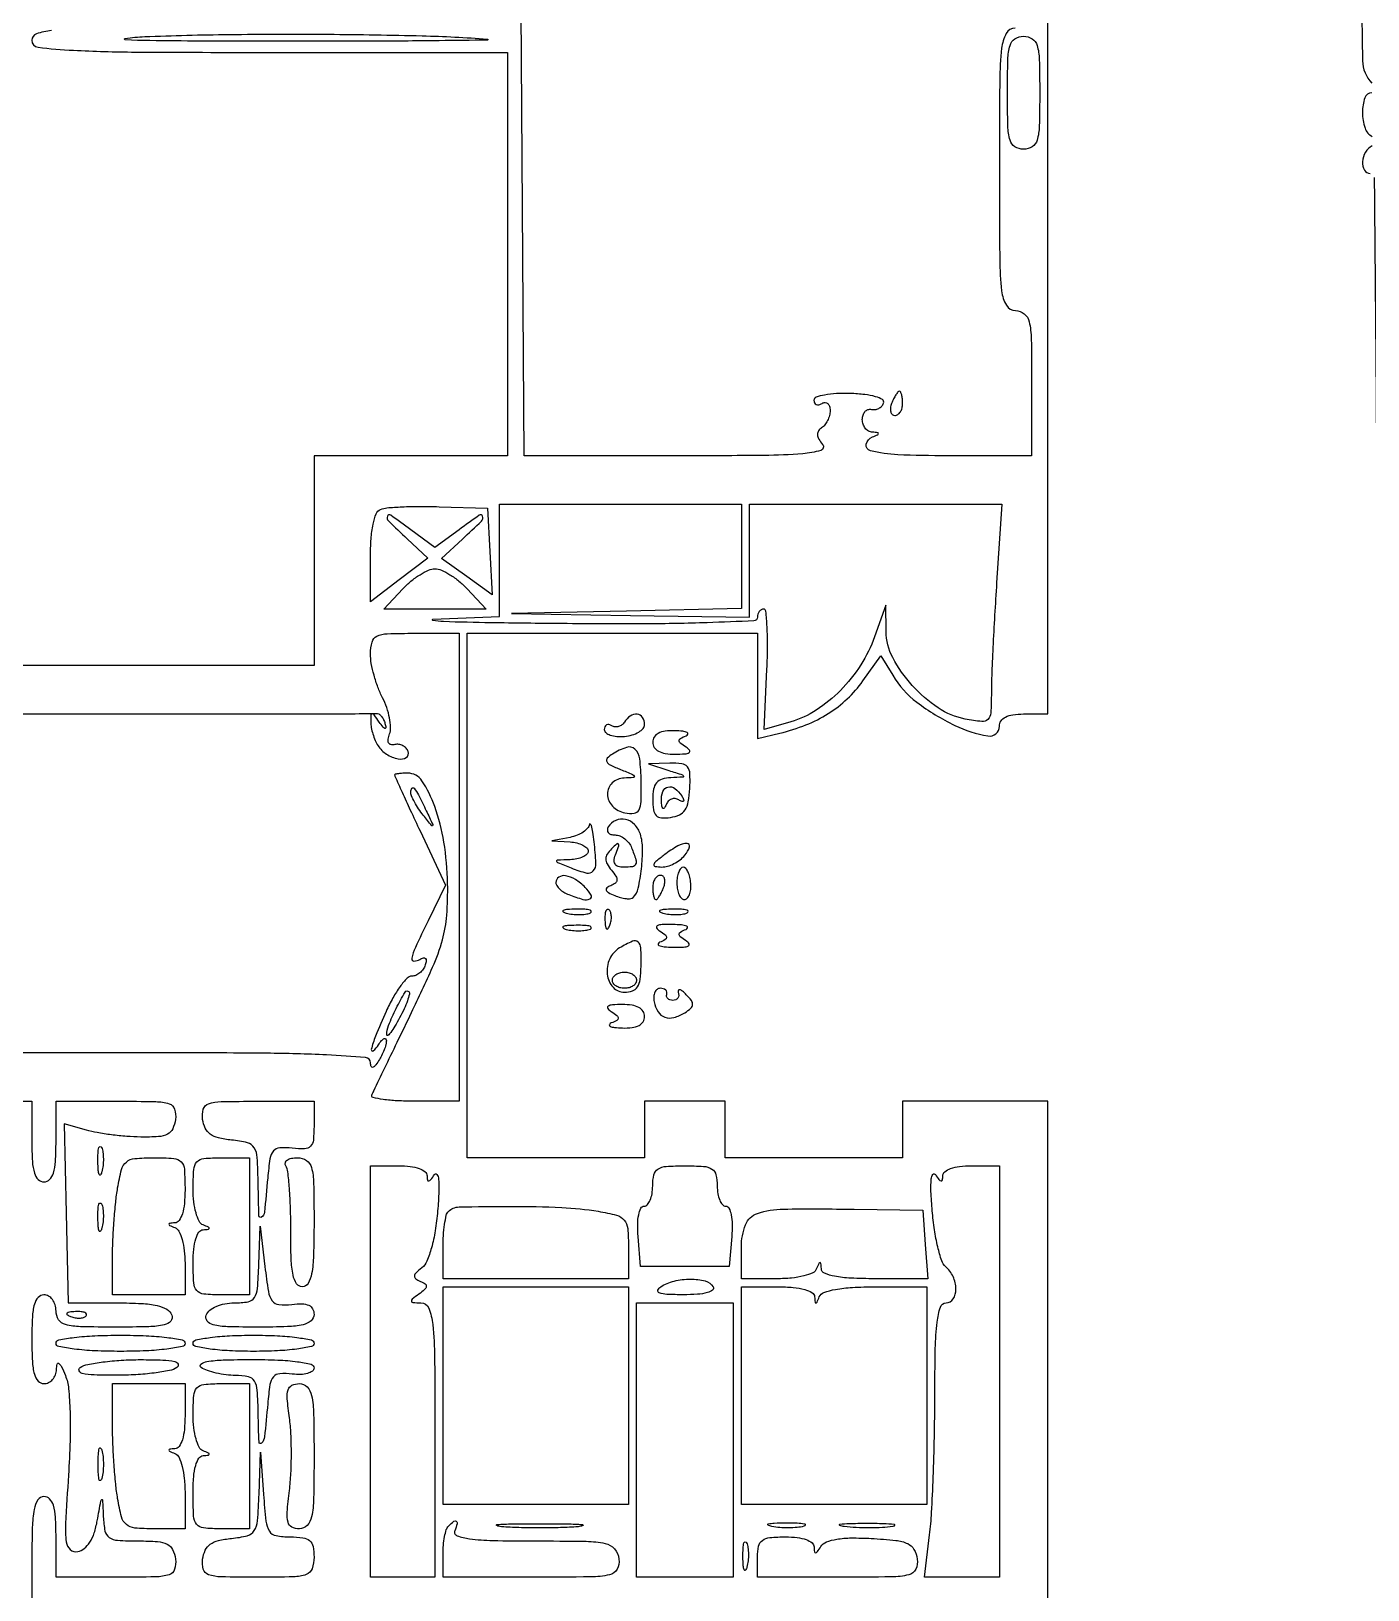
# Model space of a CAD drawing. Extents: x 23 to 255, y 40 to 184.
# Drawn here: x 186.54 to 200.56, y 120.51 to 136.85 of the extents above; entities that cross this region are included whole.
import ezdxf

# ---------------------------------------------------------------- set-up
doc = ezdxf.new("R2010")
doc.units = 0
doc.header["$MEASUREMENT"] = 0

msp = doc.modelspace()

# ---------------------------------------------------------------- linework, layer by layer
for points in [[(207.919475, 175.632891, 0.000007), (191.762556, 175.634099, 0.00002), (173.0434, 175.634494, 0.000013), (151.49745, 175.633531), (95.9364, 175.6296)], [(197.2026, 120.132), (197.2026, 122.8815), (197.2026, 125.631), (196.4412, 125.631), (195.6798, 125.631), (195.6798, 125.3349), (195.6798, 125.0388), (194.7492, 125.0388), (193.8186, 125.0388), (193.8186, 125.3349), (193.8186, 125.631), (193.3956, 125.631), (192.9726, 125.631), (192.9726, 125.3349), (192.9726, 125.0388), (192.042, 125.0388), (191.1114, 125.0388), (191.1114, 127.7883), (191.1114, 130.5378), (192.6342, 130.5378), (194.157, 130.5378), (194.157, 129.986288), (194.157, 129.434776), (194.38965, 129.490561, 0.035154), (194.664998, 129.577433, 0.046158), (194.900124, 129.696321, 0.049053), (195.098076, 129.849452, 0.048932), (195.262588, 130.038328), (195.450915, 130.30281), (195.575232, 130.097924, 0.093608), (195.829258, 129.815239, 0.051703), (196.226797, 129.572183, 0.068796), (196.574293, 129.461608, 0.465141), (196.695, 129.563288, -0.148329), (196.711961, 129.619204, -0.128973), (196.757919, 129.659941, -0.083958), (196.836222, 129.684265, -0.033429), (196.9488, 129.6918), (197.2026, 129.6918), (197.2026, 134.8101), (197.2026, 139.9284)], [(196.860254, 136.8828, 0.27553), (196.767023, 136.827204, 0.096347), (196.718511, 136.672168, 0.025921), (196.698499, 136.33526, 0.001875), (196.695, 135.4023, 0.001825), (196.69844, 134.460029, 0.026629), (196.718567, 134.128013, 0.103099), (196.768493, 133.976984, 0.267644), (196.8642, 133.9218, -0.17273), (196.955957, 133.889127, -0.168559), (197.00755, 133.805475, -0.050222), (197.029249, 133.622922, -0.004487), (197.0334, 133.1604), (197.0334, 132.399), (196.1451, 132.399, -0.010456), (195.629465, 132.409785, -0.051475), (195.341947, 132.451677, -0.397388), (195.298865, 132.519374, -0.254679), (195.36255, 132.596771, 0.009076), (195.41837, 132.620482, 0.295955), (195.426, 132.632244, 0.382689), (195.417827, 132.641358, 0.011437), (195.36255, 132.646121, -0.116386), (195.322197, 132.658374, -0.093931), (195.287864, 132.688115, -0.086824), (195.264785, 132.730723, -0.080979), (195.2568, 132.7797, -0.075862), (195.263957, 132.826598, -0.107903), (195.284758, 132.86311, -0.128684), (195.315747, 132.883503, -0.13703), (195.351975, 132.88545, 0.091167), (195.390805, 132.884019, 0.084012), (195.428826, 132.896308, 0.085319), (195.460206, 132.920187, 0.098481), (195.479947, 132.952115, 0.362099), (195.467287, 132.988201, 0.064789), (195.396663, 133.018828, 0.042191), (195.282147, 133.041499, 0.01963), (195.130972, 133.052382, 0.020752), (194.984636, 133.051081, 0.033801), (194.861345, 133.036469, 0.037339), (194.7719, 133.012658, 0.319218), (194.7492, 132.980725, 0.118801), (194.755912, 132.952875, 0.186624), (194.774051, 132.936681, 0.153476), (194.801448, 132.935166, 0.076203), (194.8338, 132.9489, -0.131946), (194.86594, 132.958533, -0.190139), (194.893549, 132.94855, -0.14379), (194.912171, 132.919005, -0.069308), (194.9184, 132.874286, -0.062286), (194.911821, 132.821678, -0.051369), (194.892342, 132.768558, -0.053329), (194.863652, 132.722865, -0.087721), (194.829692, 132.692561, 0.110253), (194.796981, 132.660639, 0.160707), (194.786735, 132.622011, 0.115588), (194.800704, 132.575121, 0.043282), (194.840051, 132.518368, -0.538774), (194.820876, 132.455411, -0.052111), (194.631422, 132.420416, -0.01755), (194.225155, 132.402759, -0.002084), (193.323128, 132.399), (191.707138, 132.399), (191.684219, 136.036826), (191.6613, 139.674652)], [(200.60775, 139.20225, 0.287201), (200.506113, 139.045352, 0.003503), (200.495433, 137.784186, 0.004367), (200.504472, 136.541331, 0.194755), (200.60352, 136.30752, -0.018208)], [(186.750203, 136.859246, 0.055667), (186.590514, 136.822796, 0.318996), (186.543, 136.7559, 0.380404), (186.608334, 136.682453, 0.0165), (186.9801, 136.651225, 0.011301), (187.627829, 136.632952, 0.001401), (189.0387, 136.629), (191.5344, 136.629), (191.5344, 134.514), (191.5344, 132.399), (190.5192, 132.399), (189.504, 132.399), (189.504, 131.2992), (189.504, 130.1994), (186.9237, 130.1994), (184.3434, 130.1994)], [(200.628218, 135.318748, -0.000133), (200.649874, 132.790275, -0.00153), (200.666316, 129.651417, -0.000544), (200.6712, 125.1657)], [(200.60352, 136.206, 0.320323), (200.529116, 136.152883, 0.085216), (200.504408, 136.000546, 0.075528), (200.531186, 135.834611, 0.208807), (200.60775, 135.74775, -0.029131)], [(200.60775, 135.64905, 0.151536), (200.536243, 135.584096, 0.115399), (200.504509, 135.482527, 0.151336), (200.524617, 135.395615, 0.266838), (200.5866, 135.36, -0.411629)], [(185.3586, 129.6918), (187.7274, 129.6918, 0.000251), (188.639922, 129.692257, 0.000402), (189.418382, 129.693664, 0.000063), (190.108659, 129.695553, 0.02506), (190.157535, 129.698145, -0.165935), (190.1832, 129.692249, -0.076484), (190.209579, 129.669698, -0.063153), (190.23267, 129.634809, -0.049907), (190.248576, 129.592395, -0.030734), (190.257336, 129.548642, -0.529769), (190.248222, 129.540443, -0.168494), (190.228655, 129.55314, -0.011445), (190.188536, 129.6072, 0.007912), (190.134071, 129.681686, 0.235093), (190.113748, 129.6918, 0.397059), (190.100928, 129.679713, 0.014732), (190.098791, 129.6072, 0.047862), (190.104294, 129.549847, 0.027063), (190.121274, 129.482049, 0.026795), (190.146012, 129.414927, 0.039404), (190.17533, 129.359354, 0.110484), (190.264112, 129.270375, 0.093107), (190.387915, 129.220819, 0.189503), (190.471335, 129.235955, 0.356607), (190.492264, 129.296733, 0.097855), (190.470313, 129.332654, 0.086458), (190.43547, 129.359399, 0.085521), (190.393271, 129.372989, 0.092762), (190.350196, 129.37109, -0.109863), (190.310384, 129.370684, -0.232457), (190.286709, 129.389266, -0.156129), (190.281467, 129.426792, -0.048901), (190.296722, 129.482199, 0.102443), (190.308027, 129.551265, 0.037761), (190.296403, 129.649796, 0.035487), (190.266988, 129.758679, 0.035628), (190.222501, 129.862158, -0.030295), (190.17413, 129.971448, -0.022031), (190.133301, 130.098014, -0.022385), (190.105158, 130.221984, -0.044648), (190.0962, 130.322099, -0.064467), (190.112281, 130.446307, -0.22341), (190.162974, 130.506845, -0.10032), (190.272049, 130.532858, -0.008536), (190.5615, 130.5378), (191.0268, 130.5378), (191.0268, 128.0844), (191.0268, 125.631), (190.55445, 125.631, -0.012699), (190.37526, 125.635552, -0.022929), (190.229137, 125.649718, -0.021686), (190.122764, 125.669719, -0.470236), (190.1103, 125.694721, -0.007883), (190.13182, 125.741347, -0.000158), (190.244604, 125.975731, -0.000375), (190.376642, 126.249378, -0.000252), (190.527906, 126.561871, 0.008221), (190.74787, 127.035385, 0.036571), (190.851611, 127.323765, 0.049395), (190.896716, 127.581115, 0.023992), (190.905678, 127.9152, 0.034138), (190.866942, 128.347311, 0.047458), (190.769931, 128.723316, 0.057719), (190.636746, 128.990348, 0.253434), (190.487108, 129.0714, 0.01281), (190.434543, 129.070053, 0.021085), (190.390276, 129.065906, 0.016467), (190.356027, 129.06008, 0.356375), (190.35, 129.052698, 0.106408), (190.353041, 129.038573, 0.00034), (190.428176, 128.872431, 0.001892), (190.51411, 128.684651, 0.001181), (190.616133, 128.465284), (190.882265, 127.896572), (190.700733, 127.522923, 0.00449), (190.567064, 127.241388, 0.056303), (190.529845, 127.129752, 0.472688), (190.552709, 127.101116, 0.142821), (190.614775, 127.118283, -0.06412), (190.651569, 127.134958, -0.282351), (190.673647, 127.129251, -0.229021), (190.681621, 127.104964, -0.047207), (190.671175, 127.059826, -0.072897), (190.648509, 127.014902, -0.066717), (190.613314, 126.976823, -0.07037), (190.571434, 126.95109, -0.102982), (190.529212, 126.9423, 0.208122), (190.479576, 126.920704, 0.030454), (190.408116, 126.833968, 0.030158), (190.33205, 126.714758, 0.021678), (190.261312, 126.573511, 0.007263), (190.150024, 126.314936, 0.041522), (190.104629, 126.172684, 0.715737), (190.124686, 126.160269, 0.077385), (190.1808, 126.2232, -0.027796), (190.212471, 126.2667, -0.102785), (190.238719, 126.287972, -0.335455), (190.255047, 126.28515, -0.190341), (190.262809, 126.2655, -0.067616), (190.257208, 126.224271, -0.024967), (190.238719, 126.168474, -0.024204), (190.21219, 126.108796, -0.026766), (190.1808, 126.054, -0.021149), (190.143556, 126.001391, -0.167501), (190.118969, 125.985262, -0.405416), (190.103135, 125.994364, -0.066727), (190.097495, 126.03285, 0.386881), (190.044395, 126.089787, 0.008488), (189.635143, 126.116421, 0.009963), (189.006967, 126.134069, 0.00204), (187.8966, 126.1386), (185.697, 126.1386)], [(186.2046, 125.631), (186.543, 125.631), (186.543, 125.208, 0.014068), (186.548858, 124.999843, 0.058865), (186.570495, 124.87665, 0.122766), (186.610087, 124.809962, 0.200296), (186.6699, 124.785, 0.200296), (186.729713, 124.809962, 0.122766), (186.769305, 124.87665, 0.058865), (186.790942, 124.999843, 0.014068), (186.7968, 125.208), (186.7968, 125.631), (187.437184, 125.631, -0.004764), (187.844025, 125.627124, -0.070583), (187.984498, 125.604456, -0.245034), (188.041528, 125.547867, -0.112916), (188.050534, 125.44065, -0.073677), (188.021039, 125.341144, -0.168117), (187.967314, 125.285559, -0.102779), (187.871098, 125.259503, -0.018634), (187.6851, 125.255342, -0.015899), (187.538583, 125.262189, -0.011949), (187.378046, 125.278684, -0.012112), (187.22765, 125.301493, -0.027035), (187.11501, 125.327723), (186.883319, 125.395061), (186.90351, 124.456404), (186.9237, 123.517747), (187.443399, 123.516874, -0.012485), (187.695255, 123.51016, -0.042401), (187.857873, 123.487845, -0.071836), (187.959903, 123.448911, -0.175885), (188.011794, 123.3891, -0.276541), (188.000796, 123.326235, -0.162339), (187.933028, 123.285968, -0.047278), (187.771608, 123.266539, -0.006325), (187.428645, 123.2622, -0.005947), (187.052385, 123.266676, -0.059535), (186.896931, 123.289014, -0.180586), (186.824643, 123.340508, -0.149731), (186.7968, 123.4314, 0.072314), (186.787336, 123.496492, 0.08892), (186.759788, 123.55125, 0.10214), (186.718609, 123.587639, 0.130775), (186.6699, 123.6006, 0.211442), (186.609365, 123.573803, 0.118311), (186.569918, 123.5019, 0.054498), (186.548636, 123.367775, 0.01212), (186.543, 123.1353, 0.01212), (186.548636, 122.902825, 0.054498), (186.569918, 122.7687, 0.118311), (186.609365, 122.696797, 0.211442), (186.6699, 122.67, 0.114614), (186.718727, 122.681342, 0.096598), (186.761098, 122.71349, 0.089993), (186.790514, 122.761507, 0.083676), (186.802162, 122.81805, -0.045459), (186.809412, 122.874796, -0.531275), (186.826764, 122.88165, -0.134725), (186.852403, 122.851361, -0.010806), (186.894801, 122.7546, -0.074408), (186.928385, 122.619022, -0.015767), (186.943693, 122.375371, -0.014844), (186.944162, 122.068705, -0.009374), (186.92738, 121.711207, 0.003468), (186.897504, 121.203003, 0.043254), (186.904188, 121.010299, 0.182378), (186.946026, 120.930311, 0.233376), (187.025092, 120.908468, 0.124472), (187.093568, 120.940427, 0.081014), (187.151729, 121.006104, 0.062425), (187.197735, 121.10423, 0.034589), (187.229813, 121.23276, -0.00077), (187.266808, 121.439621, -0.206369), (187.276597, 121.454384, -0.579393), (187.285059, 121.450064, -0.001274), (187.293154, 121.2741, 0.036466), (187.310678, 121.124128, 0.197824), (187.354626, 121.057023, 0.136432), (187.443415, 121.026693, 0.014498), (187.663841, 121.0203, -0.01691), (187.863004, 121.013562, -0.097758), (187.964203, 120.986367, -0.167524), (188.020096, 120.930025, -0.077243), (188.050534, 120.82995, -0.112916), (188.041528, 120.722733, -0.245034), (187.984498, 120.666144, -0.070583), (187.844025, 120.643476, -0.004764), (187.437184, 120.6396), (186.7968, 120.6396), (186.7968, 121.0626, 0.014068), (186.790942, 121.270757, 0.058865), (186.769305, 121.39395, 0.122766), (186.729713, 121.460638, 0.200296), (186.6699, 121.4856, 0.258593), (186.60671, 121.450577, 0.093584), (186.568116, 121.35165, 0.039364), (186.54796, 121.1634, 0.006994), (186.543, 120.8088), (186.543, 120.132)]]:
    msp.add_lwpolyline(points, format="xyb")
for points in [[(191.3229, 136.768915, -0.953599), (191.322617, 136.758972, -0.002126), (190.816358, 136.751492, -0.001949), (190.074355, 136.746577, -0.000939), (189.1233, 136.745769, -0.00102), (188.041838, 136.749087, -0.007436), (187.523187, 136.759451, -0.915743), (187.522319, 136.7758, -0.025168), (187.7274, 136.794438, -0.007317), (188.612278, 136.817163, -0.004535), (189.651857, 136.819212, -0.004443), (190.638796, 136.803435, -0.012773)], [(197.118, 136.206, -0.006583), (197.113393, 135.856108, -0.063075), (197.090807, 135.708975, -0.183695), (197.039374, 135.64013, -0.142406), (196.9488, 135.6138, -0.142406), (196.858226, 135.64013, -0.183695), (196.806793, 135.708975, -0.063075), (196.784207, 135.856108, -0.006583), (196.7796, 136.206, -0.006583), (196.784207, 136.555892, -0.063075), (196.806793, 136.703025, -0.183695), (196.858226, 136.77187, -0.142406), (196.9488, 136.7982, -0.142406), (197.039374, 136.77187, -0.183695), (197.090807, 136.703025, -0.063075), (197.113393, 136.555892, -0.006583)], [(195.564606, 132.9489, 0.055937), (195.551958, 132.900309, 0.100118), (195.554286, 132.859277, 0.147206), (195.570734, 132.832362, 0.184534), (195.597855, 132.822, 0.152681), (195.629107, 132.831771, 0.098158), (195.655729, 132.859277, 0.08088), (195.673689, 132.900379, 0.062722), (195.6798, 132.9489, 0.024748), (195.677391, 132.99753, 0.039339), (195.670033, 133.038523, 0.046727), (195.659405, 133.067671, 0.289661), (195.646551, 133.0758, 0.222225), (195.630789, 133.06843, 0.030693), (195.608765, 133.038523, 0.030395), (195.585682, 132.997508, 0.02136)], [(191.348788, 131.395816), (191.374676, 130.942531), (191.108178, 131.132294), (190.84168, 131.322058), (191.06114, 131.525553, 0.005742), (191.26028, 131.714505, 0.291639), (191.272114, 131.764455, 0.497274), (191.237459, 131.775668, 0.006666), (191.0268, 131.624223), (190.773, 131.436581), (190.5192, 131.624223, 0.006615), (190.309076, 131.775317, 0.486898), (190.273851, 131.764573, 0.300733), (190.284595, 131.715545, 0.005785), (190.482089, 131.528122), (190.698777, 131.327197), (190.397489, 131.097393), (190.0962, 130.867589), (190.0962, 131.330145, -0.01708), (190.102946, 131.527574, -0.034337), (190.12422, 131.68193, -0.042886), (190.157017, 131.791304, -0.201515), (190.20195, 131.837204, -0.079086), (190.269582, 131.85379, -0.009178), (190.425743, 131.863845, -0.01085), (190.61319, 131.868391, -0.008664), (190.8153, 131.865404), (191.3229, 131.8491)], [(193.9878, 131.343823), (193.9878, 130.796246), (192.78225, 130.770257), (191.5767, 130.744268), (192.82455, 130.725634), (194.0724, 130.707), (194.0724, 131.2992), (194.0724, 131.8914), (195.39646, 131.8914), (196.720519, 131.8914), (196.665897, 131.06655, 0.002289), (196.644955, 130.726712, 0.002309), (196.627192, 130.387701, 0.00225), (196.614412, 130.092253, 0.009349), (196.610838, 129.913875, -0.012973), (196.605077, 129.702753, -0.185214), (196.574945, 129.63519, -0.22711), (196.510414, 129.612481, -0.020232), (196.33545, 129.638697, -0.100987), (196.053201, 129.754875, -0.061411), (195.77964, 129.992128, -0.062313), (195.576818, 130.282802, -0.118377), (195.506887, 130.557708), (195.503173, 130.8339), (195.384951, 130.502091, -0.056883), (195.239566, 130.205615, -0.051986), (195.027287, 129.939556, -0.053927), (194.774158, 129.73245, -0.074809), (194.507951, 129.610799), (194.228514, 129.530658), (194.256207, 130.161326, 0.009422), (194.262263, 130.40313, 0.015714), (194.257127, 130.606677, 0.009537), (194.244753, 130.769764, 0.387604), (194.22045, 130.791797, 0.132205), (194.196253, 130.785205, 0.100217), (194.175638, 130.766807, 0.08761), (194.16177, 130.739341, 0.07334), (194.157, 130.707, -0.401212), (194.119467, 130.667755, -0.002941), (193.627267, 130.648691, -0.007444), (192.990298, 130.637259, -0.002863), (192.10545, 130.63962, -0.001516), (191.359704, 130.648141, -0.004827), (190.861566, 130.660154, -0.040397), (190.750886, 130.672884, -0.888418), (190.75185, 130.685341), (191.4498, 130.713843), (191.4498, 131.302621), (191.4498, 131.8914), (192.7188, 131.8914), (193.9878, 131.8914)], [(191.1114, 131.0031), (191.310094, 130.7916), (190.773, 130.7916), (190.235906, 130.7916), (190.4346, 131.0031, -0.031753), (190.52094, 131.084039, -0.032771), (190.615966, 131.152472, -0.034688), (190.705733, 131.200266, -0.105363), (190.773, 131.2146, -0.105363), (190.840267, 131.200266, -0.034688), (190.930034, 131.152472, -0.032771), (191.02506, 131.084039, -0.031753)], [(192.760247, 129.60582, -0.090427), (192.733975, 129.576694, -0.095498), (192.699584, 129.559394, -0.099685), (192.662473, 129.556533, -0.108373), (192.628354, 129.568513, 0.089408), (192.598288, 129.580356, 0.168202), (192.572734, 129.576849, 0.177084), (192.555689, 129.558573, 0.100348), (192.5496, 129.52854, 0.230833), (192.565479, 129.495979, 0.084925), (192.611728, 129.471077, 0.061978), (192.6801, 129.457169, 0.039884), (192.7611, 129.4574, 0.048649), (192.842028, 129.472109, 0.065117), (192.910472, 129.501619, 0.081408), (192.956777, 129.540587, 0.179068), (192.9726, 129.583352, 0.150608), (192.95046, 129.655187, 0.220326), (192.894564, 129.688627, 0.177114), (192.822297, 129.670545, 0.105754)], [(193.0572, 129.3957, 0.145727), (193.073231, 129.341865, 0.124872), (193.116909, 129.301701, 0.086259), (193.189534, 129.277396, 0.039127), (193.28985, 129.270095, 0.014747), (193.395512, 129.273801, 0.12574), (193.44023, 129.288359, 0.448279), (193.444053, 129.311595, 0.081754), (193.407177, 129.344455, -0.022213), (193.347056, 129.386398, -0.233412), (193.334155, 129.412529, -0.275386), (193.347968, 129.435708, -0.029355), (193.407177, 129.46338, 0.186331), (193.426305, 129.48109, 0.424319), (193.420283, 129.497732, 0.079776), (193.372745, 129.510471, 0.018478), (193.28985, 129.515921, 0.037787), (193.188277, 129.51116, 0.088877), (193.116012, 129.488832, 0.131519), (193.07305, 129.449723, 0.143668)], [(192.636237, 129.271849, 0.058547), (192.581384, 129.227415, 0.323885), (192.576155, 129.191993, 0.162013), (192.612234, 129.157033, 0.017192), (192.720837, 129.109307, -0.004268), (192.845521, 129.058316, -0.196867), (192.864656, 129.039178, -0.513255), (192.856144, 129.025352, -0.009856), (192.758079, 129.020362, 0.181012), (192.632828, 128.968984, 0.213754), (192.583095, 128.852075, 0.188841), (192.635496, 128.725407, 0.155326), (192.765005, 128.655148, 0.074599), (192.862723, 128.651241, 0.250896), (192.9138, 128.686229, 0.113229), (192.936303, 128.773251, 0.011616), (192.937227, 128.987131, 0.025164), (192.920987, 129.221328, 0.175165), (192.870188, 129.322243, 0.277439), (192.782532, 129.341509, 0.059815)], [(193.2264, 129.0996, -0.001977), (193.36903, 129.053299, -0.25058), (193.381545, 129.040182, -0.47836), (193.37414, 129.029843, -0.003158), (193.24755, 129.023433, 0.060581), (193.155059, 129.008005, 0.147076), (193.09769, 128.970553, 0.131557), (193.066692, 128.904498, 0.044318), (193.0572, 128.797616, 0.035855), (193.065213, 128.686019, 0.160365), (193.094019, 128.628079, 0.185025), (193.148808, 128.603251, 0.050625), (193.245281, 128.607266, 0.073759), (193.338044, 128.634949, 0.137073), (193.397153, 128.685724, 0.103728), (193.431271, 128.770672, 0.031529), (193.446881, 128.90925, 0.022292), (193.447598, 129.066704, 0.157673), (193.421511, 129.137556, 0.199416), (193.362344, 129.170773, 0.038954), (193.23765, 129.175767), (193.0149, 129.167334)], [(190.681608, 128.6766, -0.001053), (190.749266, 128.533761, -0.260205), (190.748324, 128.520109, -0.508695), (190.739169, 128.519636, -0.001461), (190.650767, 128.62932, -0.022242), (190.600408, 128.698248, -0.024166), (190.557848, 128.769543, -0.024594), (190.527609, 128.833662, -0.098188), (190.5192, 128.87607, -0.161007), (190.53149, 128.913246, -0.489146), (190.554155, 128.913754, -0.053694), (190.599097, 128.844563, -0.006075)], [(193.361379, 128.832729, -0.029814), (193.381445, 128.795464, -0.270968), (193.379764, 128.777804, -0.349636), (193.3649, 128.773626, -0.038736), (193.331297, 128.790956, 0.110583), (193.293502, 128.804041, 0.119157), (193.254834, 128.799215, 0.11358), (193.221268, 128.77686, 0.09373), (193.198005, 128.740577, -0.04958), (193.17995, 128.706091, -0.449603), (193.165059, 128.703927, -0.187944), (193.153395, 128.725351, -0.020483), (193.148479, 128.78235, -0.104361), (193.164382, 128.879116, -0.246727), (193.217884, 128.925678, -0.224565), (193.291229, 128.910088, -0.09175)], [(192.393939, 128.534434, -0.150384), (192.375006, 128.493507, -0.062314), (192.328462, 128.453134, -0.053946), (192.263875, 128.419324, -0.046081), (192.19005, 128.397905), (191.9997, 128.361242), (192.19005, 128.349721, -0.042203), (192.262916, 128.339095, -0.059684), (192.324485, 128.316733, -0.076309), (192.36638, 128.286827, -0.202329), (192.3804, 128.2536, -0.206215), (192.366289, 128.22084, -0.079124), (192.324485, 128.192276, -0.061028), (192.26292, 128.171902, -0.042407), (192.19005, 128.163638, 0.002957), (192.058065, 128.159138, 0.444172), (192.049372, 128.148708, 0.266365), (192.060301, 128.134679, 0.001953), (192.202333, 128.07722, 0.032346), (192.365048, 128.024047, 0.282927), (192.434475, 128.045544, 0.196305), (192.462304, 128.126418, 0.016451), (192.442206, 128.351217, 0.008153), (192.427914, 128.453845, 0.025733), (192.413702, 128.521809, 0.164952), (192.402918, 128.538108, 0.577663)], [(192.5919, 128.5074, 0.126158), (192.581861, 128.475241, 0.18888), (192.591058, 128.447651, 0.147958), (192.619323, 128.429057, 0.07215), (192.662456, 128.4228, -0.097305), (192.713254, 128.41282, -0.066866), (192.764297, 128.383491, -0.064171), (192.807838, 128.340139, -0.07338), (192.836649, 128.288981, -0.013881), (192.88064, 128.164081, -0.177583), (192.878658, 128.115302, -0.268897), (192.846164, 128.090429, -0.031998), (192.752049, 128.0844, -0.076342), (192.69416, 128.093291, -0.195632), (192.662099, 128.119814, -0.164385), (192.654454, 128.16506, -0.051371), (192.672461, 128.23245, 0.009019), (192.700425, 128.310087, 0.287725), (192.695969, 128.328897, 0.397019), (192.679695, 128.329255, 0.011926), (192.625878, 128.278335, 0.055008), (192.580247, 128.221828, 0.141637), (192.565483, 128.171988, 0.131265), (192.579135, 128.119492, 0.044342), (192.624397, 128.053912, -0.030059), (192.671168, 127.990116, -0.15637), (192.682341, 127.948501, -0.227165), (192.665477, 127.917236, -0.068364), (192.616581, 127.890977, 0.070397), (192.575713, 127.868815, 0.343375), (192.569105, 127.845107, 0.174301), (192.592697, 127.819001, 0.024866), (192.658999, 127.787698, 0.031459), (192.720183, 127.766845, 0.040452), (192.778582, 127.755933, 0.045361), (192.826632, 127.755298, 0.178857), (192.853069, 127.767469, 0.143726), (192.905559, 127.863574, 0.025592), (192.939196, 128.067813, 0.028387), (192.951013, 128.281284, 0.076617), (192.927725, 128.430914, 0.116119), (192.867032, 128.532502, 0.14529), (192.771759, 128.586107, 0.162288), (192.670566, 128.576175, 0.150526)], [(193.17912, 128.213991, 0.009873), (193.089704, 128.143542, 0.171056), (193.070741, 128.112257, 0.429216), (193.083984, 128.093098, 0.033911), (193.152591, 128.087091, 0.077508), (193.213007, 128.095307, 0.045691), (193.280773, 128.122467, 0.04444), (193.345135, 128.162939, 0.057041), (193.3956, 128.2113, 0.091534), (193.443963, 128.297728, 0.509847), (193.418134, 128.334264, 0.135549), (193.321886, 128.308966, 0.030279)], [(192.042, 127.924251, 0.144282), (192.051625, 127.891591, 0.059761), (192.081309, 127.855811, 0.052351), (192.124624, 127.82259, 0.045844), (192.175819, 127.797351, 0.022852), (192.325777, 127.747538, 0.172654), (192.399094, 127.752452, 0.452334), (192.41224, 127.793161, 0.06212), (192.350186, 127.8729, 0.055893), (192.245767, 127.956261, 0.099564), (192.143379, 127.99522, 0.187135), (192.072585, 127.980509, 0.254257)], [(193.0572, 127.8729, 0.024748), (193.059609, 127.82427, 0.039339), (193.066967, 127.783277, 0.046727), (193.077595, 127.754129, 0.289661), (193.090449, 127.746, 0.222225), (193.106211, 127.75337, 0.030693), (193.128235, 127.783277, 0.030395), (193.151318, 127.824292, 0.02136), (193.172394, 127.8729, 0.055937), (193.185042, 127.921491, 0.100118), (193.182714, 127.962523, 0.147206), (193.166266, 127.989438, 0.184534), (193.139145, 127.9998, 0.152681), (193.107893, 127.990029, 0.098158), (193.081271, 127.962523, 0.08088), (193.063311, 127.921421, 0.062722)], [(193.311, 127.9152, 0.044935), (193.316832, 127.850433, 0.064806), (193.334307, 127.795703, 0.084737), (193.360024, 127.758714, 0.201195), (193.390342, 127.746, 0.210357), (193.419653, 127.758902, 0.091879), (193.442634, 127.795703, 0.067802), (193.456, 127.850421, 0.044872), (193.456939, 127.9152, 0.037158), (193.447183, 127.979987, 0.053734), (193.428375, 128.034697, 0.068155), (193.404051, 128.072266, 0.218405), (193.377597, 128.0844, 0.229038), (193.352088, 128.072068, 0.073935), (193.330563, 128.034697, 0.056318), (193.315867, 127.979996, 0.037503)], [(192.14936, 127.602773, 0.037336), (192.214299, 127.590937, 0.029507), (192.285649, 127.587606, 0.030339), (192.352574, 127.592501, 0.06278), (192.40316, 127.605908, 0.31318), (192.413056, 127.621035, 0.333666), (192.402155, 127.634744, 0.052471), (192.344878, 127.643405, 0.014395), (192.2535, 127.644907, 0.012823), (192.16313, 127.641472, 0.080377), (192.118216, 127.631237, 0.597527), (192.116732, 127.617691, 0.087174)], [(192.556279, 127.52745, 0.018894), (192.561274, 127.464311, 0.168741), (192.57323, 127.439628, 0.470617), (192.588648, 127.441087, 0.054073), (192.607391, 127.476337, 0.051402), (192.620592, 127.522603, 0.05415), (192.623758, 127.569772, 0.060344), (192.617061, 127.610829, 0.126455), (192.600713, 127.638487, 0.296942), (192.582197, 127.642397, 0.208169), (192.566576, 127.626954, 0.077125), (192.557209, 127.586347, 0.028489)], [(193.130223, 127.416545, -0.022213), (193.190344, 127.374602, -0.233412), (193.203245, 127.348471, -0.275386), (193.189432, 127.325292, -0.029355), (193.130223, 127.29762, 0.238677), (193.114748, 127.280107, 0.385413), (193.12333, 127.263648, 0.066548), (193.177847, 127.251369, 0.016859), (193.2687, 127.246374, 0.014163), (193.381104, 127.247174, 0.105177), (193.4327, 127.260076, 0.451291), (193.438938, 127.28276, 0.107044), (193.407177, 127.314055, -0.022213), (193.347056, 127.355998, -0.233412), (193.334155, 127.382129, -0.275386), (193.347968, 127.405308, -0.029355), (193.407177, 127.43298, 0.238677), (193.422652, 127.450493, 0.385413), (193.41407, 127.466952, 0.066548), (193.359553, 127.479231, 0.016859), (193.2687, 127.484226, 0.014163), (193.156296, 127.483426, 0.105177), (193.1047, 127.470524, 0.451291), (193.098462, 127.44784, 0.107044)], [(193.16456, 127.602773, 0.037336), (193.229499, 127.590937, 0.029507), (193.300849, 127.587606, 0.030339), (193.367774, 127.592501, 0.06278), (193.41836, 127.605908, 0.31318), (193.428256, 127.621035, 0.333666), (193.417355, 127.634744, 0.052471), (193.360078, 127.643405, 0.014395), (193.2687, 127.644907, 0.012823), (193.17833, 127.641472, 0.080377), (193.133416, 127.631237, 0.597527), (193.131932, 127.617691, 0.087174)], [(192.14936, 127.433573, 0.037336), (192.214299, 127.421737, 0.029507), (192.285649, 127.418406, 0.030339), (192.352574, 127.423301, 0.06278), (192.40316, 127.436708, 0.31318), (192.413056, 127.451835, 0.333666), (192.402155, 127.465544, 0.052471), (192.344878, 127.474205, 0.014395), (192.2535, 127.475707, 0.012823), (192.16313, 127.472272, 0.080377), (192.118216, 127.462037, 0.597527), (192.116732, 127.448491, 0.087174)], [(192.709095, 127.238029, 0.156589), (192.606072, 127.12321, 0.1338), (192.580936, 126.961947, 0.155468), (192.64127, 126.82679, 0.213789), (192.7611, 126.7731, 0.085976), (192.844577, 126.787561, 0.167), (192.896826, 126.829297, 0.110099), (192.925462, 126.908598, 0.026877), (192.935727, 127.04805, 0.015401), (192.933613, 127.239047, 0.210866), (192.903658, 127.299888, 0.287476), (192.845037, 127.308017, 0.0267)], [(192.888, 126.9, -0.148195), (192.878223, 126.867737, -0.098894), (192.850723, 126.840251, -0.082425), (192.809614, 126.821719, -0.064853), (192.7611, 126.8154, -0.064853), (192.712586, 126.821719, -0.082425), (192.671477, 126.840251, -0.098894), (192.643977, 126.867737, -0.148195), (192.6342, 126.9, -0.148195), (192.643977, 126.932263, -0.098894), (192.671477, 126.959749, -0.082425), (192.712586, 126.978281, -0.064853), (192.7611, 126.9846, -0.064853), (192.809614, 126.978281, -0.082425), (192.850723, 126.959749, -0.098894), (192.878223, 126.932263, -0.148195)], [(190.402308, 126.505629, -0.010744), (190.352055, 126.417476, -0.024222), (190.309406, 126.353507, -0.045948), (190.279957, 126.320487, -0.635538), (190.268787, 126.324969, -0.111763), (190.285683, 126.425994, -0.019052), (190.366858, 126.604683, -0.013851), (190.458603, 126.775775, -0.494291), (190.497263, 126.780937, -0.263249), (190.504462, 126.754983, -0.021976), (190.483881, 126.685554, -0.024774), (190.449622, 126.600194, -0.016357)], [(193.072147, 126.67436, 0.091682), (193.11353, 126.569046, 0.169467), (193.184317, 126.512062, 0.154577), (193.280366, 126.508669, 0.073107), (193.394893, 126.559452, 0.041148), (193.456497, 126.605856, 0.19315), (193.475855, 126.644791, 0.183669), (193.463386, 126.687585, 0.036721), (193.41, 126.748427, 0.023489), (193.368724, 126.78538, 0.099628), (193.339534, 126.80075, 0.393954), (193.32658, 126.794259, 0.168235), (193.326107, 126.7731, -0.09592), (193.32999, 126.740826, -0.131929), (193.320461, 126.713351, -0.137229), (193.298833, 126.695066, -0.107686), (193.2687, 126.6885, -0.077096), (193.237962, 126.693268, -0.119977), (193.215164, 126.707138, -0.144529), (193.203915, 126.727812, -0.134046), (193.20525, 126.75195, 0.14561), (193.206036, 126.776074, 0.144837), (193.193514, 126.796762, 0.114238), (193.168735, 126.810665, 0.071081), (193.135597, 126.8154, 0.16761), (193.103214, 126.804231, 0.121539), (193.079502, 126.77397, 0.092562), (193.068418, 126.728311, 0.061355)], [(192.622623, 126.570545, -0.022213), (192.682744, 126.528602, -0.233412), (192.695645, 126.502471, -0.275386), (192.681832, 126.479292, -0.029355), (192.622623, 126.45162, 0.186331), (192.603495, 126.43391, 0.424319), (192.609517, 126.417268, 0.079776), (192.657055, 126.404529, 0.018478), (192.73995, 126.399079, 0.037787), (192.841523, 126.40384, 0.088877), (192.913788, 126.426168, 0.131519), (192.95675, 126.465277, 0.143668), (192.9726, 126.5193, 0.145727), (192.956569, 126.573135, 0.124872), (192.912891, 126.613299, 0.086259), (192.840266, 126.637604, 0.039127), (192.73995, 126.644905, 0.014747), (192.634288, 126.641199, 0.12574), (192.58957, 126.626641, 0.448279), (192.585747, 126.603405, 0.081754)], [(189.504, 125.371146, -0.024602), (189.496714, 125.223162, -0.170997), (189.466488, 125.158471, -0.196775), (189.404925, 125.131978, -0.034122), (189.275763, 125.138496, 0.043892), (189.143973, 125.14257, 0.208448), (189.078155, 125.109316, 0.136374), (189.041825, 125.028153, 0.01562), (189.017898, 124.8273, -0.003166), (188.983984, 124.466279, -0.219785), (188.953817, 124.415108, -0.594203), (188.926198, 124.429029, -0.004103), (188.918479, 124.75849, 0.01017), (188.908452, 125.040344, 0.122706), (188.87662, 125.143216, 0.200149), (188.80503, 125.195571, 0.035074), (188.63685, 125.22379, -0.033257), (188.50049, 125.246161, -0.098739), (188.414603, 125.28513, -0.127529), (188.362794, 125.347352, -0.075029), (188.334866, 125.44065, -0.105582), (188.342304, 125.547804, -0.247197), (188.396256, 125.604075, -0.075285), (188.528677, 125.627005, -0.005294), (188.905916, 125.631), (189.504, 125.631)], [(187.278427, 124.89236, -0.087174), (187.263509, 124.859732, -0.597527), (187.249963, 124.861216, -0.080377), (187.239728, 124.90613, -0.012823), (187.236293, 124.9965, -0.014395), (187.237795, 125.087878, -0.052471), (187.246456, 125.145155, -0.333666), (187.260165, 125.156056, -0.31318), (187.275292, 125.14616, -0.06278), (187.288699, 125.095574, -0.030339), (187.293594, 125.028649, -0.029507), (187.290263, 124.957299, -0.037336)], [(188.1504, 124.7004, -0.02374), (188.143644, 124.558186, -0.050649), (188.122223, 124.450386, -0.07475), (188.08877, 124.380526, -0.232012), (188.04465, 124.355321, 0.011437), (187.989373, 124.350558, 0.382689), (187.9812, 124.341444, 0.295955), (187.98883, 124.329682, 0.009076), (188.04465, 124.305971, -0.184347), (188.086014, 124.267581, -0.045662), (188.119776, 124.179703, -0.039986), (188.142774, 124.06364, -0.028929), (188.1504, 123.93195), (188.1504, 123.6006), (187.7697, 123.6006), (187.389, 123.6006), (187.389931, 124.00245, -0.010606), (187.394097, 124.179457, -0.007335), (187.405992, 124.379449, -0.0074), (187.423098, 124.5714, -0.015033), (187.4433, 124.72155, -0.022536), (187.484007, 124.913592, -0.156488), (187.534762, 124.993763, -0.153675), (187.623151, 125.030197, -0.021507), (187.823069, 125.0388, -0.017649), (188.03239, 125.031409, -0.184925), (188.108792, 124.995785, -0.177933), (188.143403, 124.917565, -0.016105)], [(188.8272, 124.3197), (188.8272, 123.6006), (188.5311, 123.6006, -0.022778), (188.347092, 123.608987, -0.192545), (188.274656, 123.645921, -0.165362), (188.241754, 123.725721, -0.01583), (188.235, 123.939, -0.02374), (188.241756, 124.081214, -0.050649), (188.263177, 124.189014, -0.07475), (188.29663, 124.258874, -0.232012), (188.34075, 124.284079, 0.011437), (188.396027, 124.288842, 0.382689), (188.4042, 124.297956, 0.295955), (188.39657, 124.309718, 0.009076), (188.34075, 124.333429, -0.184347), (188.299386, 124.371819, -0.045662), (188.265624, 124.459697, -0.039986), (188.242626, 124.57576, -0.028929), (188.235, 124.70745, -0.016646), (188.241917, 124.91516, -0.167208), (188.27505, 124.993982, -0.190018), (188.347672, 125.030503, -0.022604), (188.5311, 125.0388), (188.8272, 125.0388)], [(189.504, 124.362, -0.007221), (189.498968, 124.013629, -0.037693), (189.47901, 123.822852, -0.084812), (189.441762, 123.72043, -0.269443), (189.381133, 123.6852, -0.252321), (189.321507, 123.717335, -0.095315), (189.284135, 123.807716, -0.042636), (189.264399, 123.9759, -0.008689), (189.260133, 124.275933, 0.008382), (189.256969, 124.508473, 0.011332), (189.245826, 124.71842, 0.008477), (189.229691, 124.892074, 0.111452), (189.208807, 124.952733, -0.195811), (189.203298, 124.985441, -0.185237), (189.222037, 125.013658, -0.106924), (189.266397, 125.032688, -0.048085), (189.329807, 125.0388, -0.148411), (189.424541, 125.010048, -0.184436), (189.477406, 124.935475, -0.057822), (189.49971, 124.77297, -0.00522)], [(190.689695, 124.84845, 0.046047), (190.694198, 124.805432, 0.408528), (190.70848, 124.795686, 0.191493), (190.73036, 124.809259, 0.018199), (190.766637, 124.862201, -0.523174), (190.792825, 124.863313, -0.140878), (190.811011, 124.816323, -0.033714), (190.813876, 124.685884, -0.009351), (190.800748, 124.481501, -0.018931), (190.775437, 124.272826, -0.028135), (190.736211, 124.093041, -0.031085), (190.68812, 123.954101, -0.128827), (190.634722, 123.884095, 0.025575), (190.574608, 123.831997, 0.178161), (190.557869, 123.797605, 0.271524), (190.570797, 123.769412, 0.05698), (190.620466, 123.742485, -0.055085), (190.669757, 123.716005, -0.279815), (190.681988, 123.688767, -0.184331), (190.664751, 123.656308, -0.025632), (190.6038, 123.608336, 0.011504), (190.533068, 123.555832, 0.292297), (190.525402, 123.534194, 0.33149), (190.541887, 123.520242, 0.013356), (190.62495, 123.517295, -0.303928), (190.707238, 123.461136, -0.069946), (190.749654, 123.289412, -0.023414), (190.769191, 122.938811, -0.002212), (190.773, 122.0778), (190.773, 120.6396), (190.4346, 120.6396), (190.0962, 120.6396), (190.0962, 122.7969), (190.0962, 124.9542), (190.3923, 124.9542, -0.028612), (190.514095, 124.947225, -0.056868), (190.608124, 124.925404, -0.083693), (190.668618, 124.891674, -0.224383)], [(193.734, 124.7427, 0.040506), (193.740571, 124.661719, 0.059875), (193.760351, 124.593328, 0.078742), (193.789385, 124.546844, 0.217153), (193.823707, 124.5312, -0.287917), (193.857666, 124.509878, -0.063099), (193.880605, 124.441443, -0.045629), (193.891418, 124.340016, -0.024401), (193.887157, 124.21395), (193.8609, 123.8967), (193.3956, 123.8967), (192.9303, 123.8967), (192.904043, 124.21395, -0.024401), (192.899782, 124.340016, -0.045629), (192.910595, 124.441443, -0.063099), (192.933534, 124.509878, -0.287917), (192.967493, 124.5312, 0.217153), (193.001815, 124.546844, 0.078742), (193.030849, 124.593328, 0.059875), (193.050629, 124.661719, 0.040506), (193.0572, 124.7427, -0.05449), (193.070039, 124.860156, -0.201266), (193.11219, 124.919831, -0.124134), (193.199197, 124.947855, -0.016149), (193.3956, 124.9542, -0.016149), (193.592003, 124.947855, -0.124134), (193.67901, 124.919831, -0.201266), (193.721161, 124.860156, -0.05449)], [(196.101505, 124.84845, -0.224383), (196.122582, 124.891674, -0.083693), (196.183076, 124.925404, -0.056868), (196.277105, 124.947225, -0.028612), (196.3989, 124.9542), (196.695, 124.9542), (196.695, 122.7969), (196.695, 120.6396), (196.302516, 120.6396), (195.910032, 120.6396), (195.963381, 121.08375, 0.016026), (195.984047, 121.319353, 0.004464), (196.001274, 121.689433, 0.0045), (196.013266, 122.108798, 0.004712), (196.017465, 122.52195, -0.004569), (196.022555, 123.037296, -0.024848), (196.041718, 123.315789, -0.047769), (196.075679, 123.47217, -0.326259), (196.1357, 123.516, 0.260705), (196.209846, 123.557479, 0.141799), (196.238412, 123.661114, 0.103122), (196.209395, 123.791937, 0.110234), (196.130844, 123.8967, -0.137726), (196.089977, 123.957839, -0.019973), (196.048825, 124.103383, -0.021366), (196.013592, 124.283777, -0.01683), (195.990452, 124.481501, -0.009351), (195.977324, 124.685884, -0.033714), (195.980189, 124.816323, -0.140878), (195.998375, 124.863313, -0.523174), (196.024563, 124.862201, 0.018199), (196.06084, 124.809259, 0.191493), (196.08272, 124.795686, 0.408528), (196.097002, 124.805432, 0.046047)], [(187.278427, 124.30016, -0.087174), (187.263509, 124.267532, -0.597527), (187.249963, 124.269016, -0.080377), (187.239728, 124.31393, -0.012823), (187.236293, 124.4043, -0.014395), (187.237795, 124.495678, -0.052471), (187.246456, 124.552955, -0.333666), (187.260165, 124.563856, -0.31318), (187.275292, 124.55396, -0.06278), (187.288699, 124.503374, -0.030339), (187.293594, 124.436449, -0.029507), (187.290263, 124.365099, -0.037336)], [(192.48615, 124.4769, -0.022536), (192.678192, 124.436193, -0.156488), (192.758363, 124.385438, -0.153675), (192.794797, 124.297049, -0.021507), (192.8034, 124.097131), (192.8034, 123.7698), (191.8305, 123.7698), (190.8576, 123.7698), (190.8576, 124.0941, -0.016072), (190.861725, 124.22241, -0.020702), (190.874168, 124.339704, -0.018996), (190.891992, 124.434916, -0.14152), (190.914, 124.4748, -0.193177), (191.025219, 124.522315, -0.00519), (191.567582, 124.528668, -0.01152), (192.102414, 124.517059, -0.029776)], [(195.917314, 124.12935), (195.943329, 123.7698), (195.388564, 123.7698, -0.011313), (195.135136, 123.775535, -0.035245), (194.965632, 123.795236, -0.056114), (194.860865, 123.827447, -0.281428), (194.827121, 123.87555, 0.011437), (194.822358, 123.930827, 0.382689), (194.813244, 123.939, 0.295955), (194.801482, 123.93137, 0.009076), (194.777771, 123.87555, -0.191197), (194.736984, 123.832753, -0.045744), (194.64261, 123.799351, -0.038427), (194.514334, 123.777076, -0.023784), (194.36145, 123.7698), (193.9878, 123.7698), (193.9878, 124.102581, -0.093026), (194.031574, 124.335822, -0.2228), (194.155967, 124.454365, -0.078301), (194.428486, 124.500192, -0.006046), (195.1722, 124.498872), (195.8913, 124.4889)], [(189.27135, 123.500904, -0.031926), (189.380152, 123.50663, -0.104217), (189.450168, 123.491051, -0.166536), (189.489491, 123.453925, -0.121615), (189.504, 123.395154, -0.224402), (189.472756, 123.329044, -0.117031), (189.389067, 123.28812, -0.047336), (189.226145, 123.267282, -0.008152), (188.914455, 123.2622, -0.006907), (188.596114, 123.266597, -0.050753), (188.445394, 123.286156, -0.172608), (188.382753, 123.326511, -0.261488), (188.373606, 123.3891, -0.134491), (188.41019, 123.438878, -0.065461), (188.478421, 123.479676, -0.056246), (188.567613, 123.506855, -0.045886), (188.667051, 123.516, 0.043102), (188.811914, 123.528511, 0.209923), (188.878955, 123.573024, 0.123535), (188.911075, 123.66835, 0.011529), (188.925091, 123.91785), (188.938382, 124.3197), (188.988541, 123.8967, 0.010459), (189.025081, 123.635418, 0.115649), (189.064951, 123.538461, 0.219093), (189.134149, 123.498931, 0.051056)], [(193.6917, 123.6852, -0.384351), (193.685468, 123.651014, -0.099296), (193.630663, 123.623952, -0.048038), (193.526864, 123.6067, -0.018067), (193.379443, 123.601895, -0.00987), (193.206375, 123.605928, -0.073665), (193.125875, 123.621417, -0.417353), (193.11286, 123.648856, -0.163739), (193.1418, 123.6852, -0.084784), (193.282315, 123.745367, -0.058919), (193.45415, 123.765687, -0.062656), (193.608622, 123.746253, -0.194116)], [(194.755879, 123.57945, 0.011437), (194.760642, 123.524173, 0.382689), (194.769756, 123.516, 0.295955), (194.781518, 123.52363, 0.009076), (194.805229, 123.57945, -0.214789), (194.853764, 123.625962, -0.040594), (194.975287, 123.658267, -0.031386), (195.152041, 123.678851, -0.013296), (195.39075, 123.6852), (195.9336, 123.6852), (195.9336, 122.5431), (195.9336, 121.401), (194.9607, 121.401), (193.9878, 121.401), (193.9878, 122.5431), (193.9878, 123.6852), (194.3685, 123.6852, -0.019731), (194.532332, 123.678732, -0.04693), (194.652304, 123.657804, -0.071645), (194.728768, 123.624612, -0.243429)], [(186.950138, 123.373609, 0.051402), (186.996403, 123.360408, 0.05415), (187.043572, 123.357242, 0.060344), (187.084629, 123.363939, 0.126455), (187.112288, 123.380288, 0.296942), (187.116197, 123.398803, 0.208169), (187.100754, 123.414424, 0.077125), (187.060147, 123.423791, 0.028489), (187.00125, 123.424721, 0.018894), (186.938111, 123.419726, 0.168741), (186.913428, 123.40777, 0.470617), (186.914887, 123.392352, 0.054073)], [(188.1504, 123.093, -0.358912), (188.121554, 123.057991, -0.01702), (187.96005, 123.032194, -0.020476), (187.744166, 123.014145, -0.010616), (187.4736, 123.0084, -0.010616), (187.203034, 123.014145, -0.020476), (186.98715, 123.032194, -0.01702), (186.825646, 123.057991, -0.358912), (186.7968, 123.093, -0.358912), (186.825646, 123.128009, -0.01702), (186.98715, 123.153806, -0.020476), (187.203034, 123.171855, -0.010616), (187.4736, 123.1776, -0.010616), (187.744166, 123.171855, -0.020476), (187.96005, 123.153806, -0.01702), (188.121554, 123.128009, -0.358912)], [(189.504, 123.093, -0.354925), (189.475841, 123.058328, -0.018508), (189.324225, 123.03237, -0.02162), (189.121399, 123.014206, -0.011522), (188.8695, 123.0084, -0.011522), (188.617601, 123.014206, -0.02162), (188.414775, 123.03237, -0.018508), (188.263159, 123.058328, -0.354925), (188.235, 123.093, -0.354925), (188.263159, 123.127672, -0.018508), (188.414775, 123.15363, -0.02162), (188.617601, 123.171794, -0.011522), (188.8695, 123.1776, -0.011522), (189.121399, 123.171794, -0.02162), (189.324225, 123.15363, -0.018508), (189.475841, 123.127672, -0.354925)], [(188.0658, 122.8392, -0.095139), (187.986865, 122.807303, -0.016447), (187.827069, 122.781281, -0.01737), (187.634942, 122.763206, -0.014767), (187.4313, 122.757191, -0.008245), (187.19815, 122.761036, -0.044828), (187.072865, 122.77647, -0.248345), (187.039611, 122.804424, -0.359938), (187.0506, 122.8392, -0.095139), (187.129535, 122.871097, -0.016447), (187.289331, 122.897119, -0.01737), (187.481458, 122.915194, -0.014767), (187.6851, 122.921209, -0.008245), (187.91825, 122.917364, -0.044828), (188.043535, 122.90193, -0.248345), (188.076789, 122.873976, -0.359938)], [(189.504, 122.833146, -0.246101), (189.486912, 122.800531, -0.083801), (189.436955, 122.777112, -0.060046), (189.363194, 122.765873, -0.03749), (189.275763, 122.769696, 0.043892), (189.143973, 122.77377, 0.208448), (189.078155, 122.740516, 0.136374), (189.041825, 122.659353, 0.01562), (189.017898, 122.4585, -0.003894), (188.984852, 122.112129, -0.164368), (188.954331, 122.045355, -0.664806), (188.926922, 122.055584, -0.005893), (188.918479, 122.35275, 0.011447), (188.90871, 122.599864, 0.118889), (188.878953, 122.696376, 0.211996), (188.814748, 122.741947, 0.048507), (188.67915, 122.755895, -0.030314), (188.580769, 122.762416, -0.025227), (188.477564, 122.780901, -0.025965), (188.384595, 122.807593, -0.06063), (188.3196, 122.8392, -0.512959), (188.317874, 122.874298, -0.129657), (188.380525, 122.901836, -0.031662), (188.551913, 122.917815, -0.006921), (188.84835, 122.922505, -0.010242), (189.124752, 122.917388, -0.024121), (189.330187, 122.899424, -0.025748), (189.473158, 122.872381, -0.345985)], [(188.1504, 122.3316, -0.02374), (188.143644, 122.189386, -0.050649), (188.122223, 122.081586, -0.07475), (188.08877, 122.011726, -0.232012), (188.04465, 121.986521, 0.011437), (187.989373, 121.981758, 0.382689), (187.9812, 121.972644, 0.295955), (187.98883, 121.960882, 0.009076), (188.04465, 121.937171, -0.191197), (188.087447, 121.896384, -0.045744), (188.120849, 121.80201, -0.038427), (188.143124, 121.673734, -0.023784), (188.1504, 121.52085), (188.1504, 121.1472), (187.823069, 121.1472, -0.021507), (187.623151, 121.155803, -0.153675), (187.534762, 121.192237, -0.156488), (187.484007, 121.272408, -0.022536), (187.4433, 121.46445, -0.01617), (187.423083, 121.617342, -0.007289), (187.405992, 121.818977, -0.007208), (187.39411, 122.0326, -0.009764), (187.389931, 122.22585), (187.389, 122.67), (187.7697, 122.67), (188.1504, 122.67)], [(188.8272, 121.9086), (188.8272, 121.1472), (188.5311, 121.1472, -0.023974), (188.344198, 121.156167, -0.206324), (188.2726, 121.195543, -0.154453), (188.240934, 121.281079, -0.012019), (188.235, 121.5279, -0.019731), (188.241468, 121.691732, -0.04693), (188.262396, 121.811704, -0.071645), (188.295588, 121.888168, -0.243429), (188.34075, 121.915279, 0.011437), (188.396027, 121.920042, 0.382689), (188.4042, 121.929156, 0.295955), (188.39657, 121.940918, 0.009076), (188.34075, 121.964629, -0.184347), (188.299386, 122.003019, -0.045662), (188.265624, 122.090897, -0.039986), (188.242626, 122.20696, -0.028929), (188.235, 122.33865, -0.016646), (188.241917, 122.54636, -0.167208), (188.27505, 122.625182, -0.190018), (188.347672, 122.661703, -0.022604), (188.5311, 122.67), (188.8272, 122.67)], [(189.504, 121.9086, -0.004901), (189.499646, 121.4644, -0.045031), (189.478571, 121.272897, -0.140699), (189.43147, 121.18224, -0.205851), (189.349967, 121.1472, -0.119022), (189.271706, 121.166097, -0.213973), (189.231183, 121.216688, -0.084155), (189.222223, 121.320804, -0.010315), (189.245745, 121.54905, 0.018696), (189.261254, 121.72907, 0.012041), (189.266379, 121.938474, 0.012105), (189.261486, 122.143844, 0.02221), (189.246041, 122.31045, -0.012268), (189.223362, 122.511512, -0.092744), (189.232592, 122.606198, -0.217017), (189.272702, 122.652906, -0.108889), (189.350262, 122.67, -0.206539), (189.431569, 122.634917, -0.140122), (189.47858, 122.544103, -0.044929), (189.499641, 122.352416, -0.00491)], [(187.278117, 121.67595, -0.161593), (187.263878, 121.654027, -0.542911), (187.250792, 121.658369, -0.052887), (187.241772, 121.718082, -0.011065), (187.239427, 121.824, -0.011065), (187.241772, 121.929918, -0.052887), (187.250792, 121.989631, -0.542911), (187.263878, 121.993973, -0.161593), (187.278117, 121.97205, -0.039571), (187.290148, 121.904601, -0.024357), (187.294076, 121.824, -0.024357), (187.290148, 121.743399, -0.039571)], [(189.254621, 121.0626, -0.031313), (189.388047, 121.054236, -0.145561), (189.457912, 121.023513, -0.171129), (189.493393, 120.962737, -0.047399), (189.504, 120.8511, -0.083827), (189.483364, 120.728877, -0.22792), (189.423042, 120.668229, -0.079639), (189.28966, 120.643825, -0.005505), (188.905916, 120.6396, -0.005294), (188.528677, 120.643595, -0.075285), (188.396256, 120.666525, -0.247197), (188.342304, 120.722796, -0.105582), (188.334866, 120.82995, -0.075029), (188.362794, 120.923248, -0.127529), (188.414603, 120.98547, -0.098739), (188.50049, 121.024439, -0.033257), (188.63685, 121.04681, 0.036064), (188.804202, 121.07523, 0.195487), (188.87732, 121.128142, 0.120717), (188.911563, 121.232169, 0.01052), (188.92745, 121.51211), (188.943099, 121.9509), (188.974171, 121.50675, 0.009919), (188.999283, 121.227486, 0.113912), (189.035448, 121.124054, 0.208872), (189.105858, 121.07632, 0.046017)], [(190.980785, 121.12605, 0.421037), (191.004397, 121.074509, 0.054325), (191.135483, 121.043035, 0.026376), (191.378222, 121.02495, 0.005406), (191.80829, 121.0203, -0.003602), (192.359749, 121.016327, -0.048812), (192.559634, 120.993854, -0.165125), (192.655248, 120.936956, -0.142355), (192.703534, 120.82995, -0.163371), (192.68368, 120.722554, -0.217797), (192.60484, 120.664438, -0.048868), (192.408144, 120.64298, -0.002752), (191.794084, 120.6396), (190.8576, 120.6396), (190.8576, 120.8793, -0.021582), (190.861742, 120.975202, -0.025482), (190.874168, 121.065156, -0.025624), (190.89214, 121.13877, -0.12431), (190.914, 121.1754, -0.025683), (190.970433, 121.226315, -0.342266), (190.996633, 121.226922, -0.311421), (191.00559, 121.200823, -0.023564)], [(192.27465, 121.169616, -0.012378), (192.091702, 121.159739, -0.007295), (191.8728, 121.156545, -0.007295), (191.653898, 121.159739, -0.012378), (191.47095, 121.169616, -0.075495), (191.421583, 121.181143, -0.793398), (191.42323, 121.191994, -0.016391), (191.584659, 121.19941, -0.003282), (191.8728, 121.201302, -0.003282), (192.160941, 121.19941, -0.016391), (192.32237, 121.191994, -0.793398), (192.324017, 121.181143, -0.075495)], [(194.644436, 121.173673, -0.041951), (194.574435, 121.161499, -0.020826), (194.484368, 121.15729, -0.020511), (194.390051, 121.160684, -0.028254), (194.306036, 121.171966, -0.082665), (194.268635, 121.185828, -0.67161), (194.27031, 121.198452, -0.053901), (194.332215, 121.207703, -0.008901), (194.4531, 121.210465, -0.009782), (194.574791, 121.208698, -0.038992), (194.648895, 121.200362, -0.417468), (194.657512, 121.187488, -0.285845)], [(195.575565, 121.171351, -0.024559), (195.467239, 121.160308, -0.012695), (195.331114, 121.15662, -0.01259), (195.19067, 121.159918, -0.018638), (195.067965, 121.170488, -0.069146), (195.020357, 121.183217, -0.756877), (195.021819, 121.194919, -0.031761), (195.117443, 121.203278, -0.005499), (195.2991, 121.205585, -0.005888), (195.48148, 121.203747, -0.025342), (195.589697, 121.195885, -0.556092), (195.595215, 121.183933, -0.212532)], [(194.046427, 120.74696, -0.087174), (194.031509, 120.714332, -0.597527), (194.017963, 120.715816, -0.080377), (194.007728, 120.76073, -0.012823), (194.004293, 120.8511, -0.014395), (194.005795, 120.942478, -0.052471), (194.014456, 120.999755, -0.333666), (194.028165, 121.010656, -0.31318), (194.043292, 121.00076, -0.06278), (194.056699, 120.950174, -0.030339), (194.061594, 120.883249, -0.029507), (194.058263, 120.811899, -0.037336)], [(194.750495, 120.95685, 0.02858), (194.753917, 120.907628, 0.397212), (194.766492, 120.89729, 0.223397), (194.785579, 120.90791, 0.014575), (194.821952, 120.961727, -0.160155), (194.879936, 121.009387, -0.052882), (194.987724, 121.038604, -0.037929), (195.141856, 121.051461, -0.016064), (195.349407, 121.046327, -0.011792), (195.608565, 121.025436, -0.079198), (195.73285, 120.992095, -0.16004), (195.798937, 120.932049, -0.093972), (195.833734, 120.82995, -0.149312), (195.816923, 120.722614, -0.226826), (195.744388, 120.664805, -0.053613), (195.56374, 120.643082, -0.003138), (195.008884, 120.6396), (194.157, 120.6396), (194.157, 120.8511, -0.050766), (194.168731, 120.966344, -0.189121), (194.20776, 121.026343, -0.13443), (194.286812, 121.055467, -0.021436), (194.4531, 121.0626, -0.028612), (194.574895, 121.055625, -0.056868), (194.668924, 121.033804, -0.083693), (194.729418, 121.000074, -0.224383)]]:
    msp.add_lwpolyline(points, format="xyb", close=True)
for points in [[(192.8034, 122.5431), (192.8034, 121.401), (191.8305, 121.401), (190.8576, 121.401), (190.8576, 122.5431), (190.8576, 123.6852), (191.8305, 123.6852), (192.8034, 123.6852)], [(193.9032, 122.0778), (193.9032, 120.6396), (193.3956, 120.6396), (192.888, 120.6396), (192.888, 122.0778), (192.888, 123.516), (193.3956, 123.516), (193.9032, 123.516)]]:
    msp.add_lwpolyline(points, close=True)

doc.saveas('drawing.dxf')
